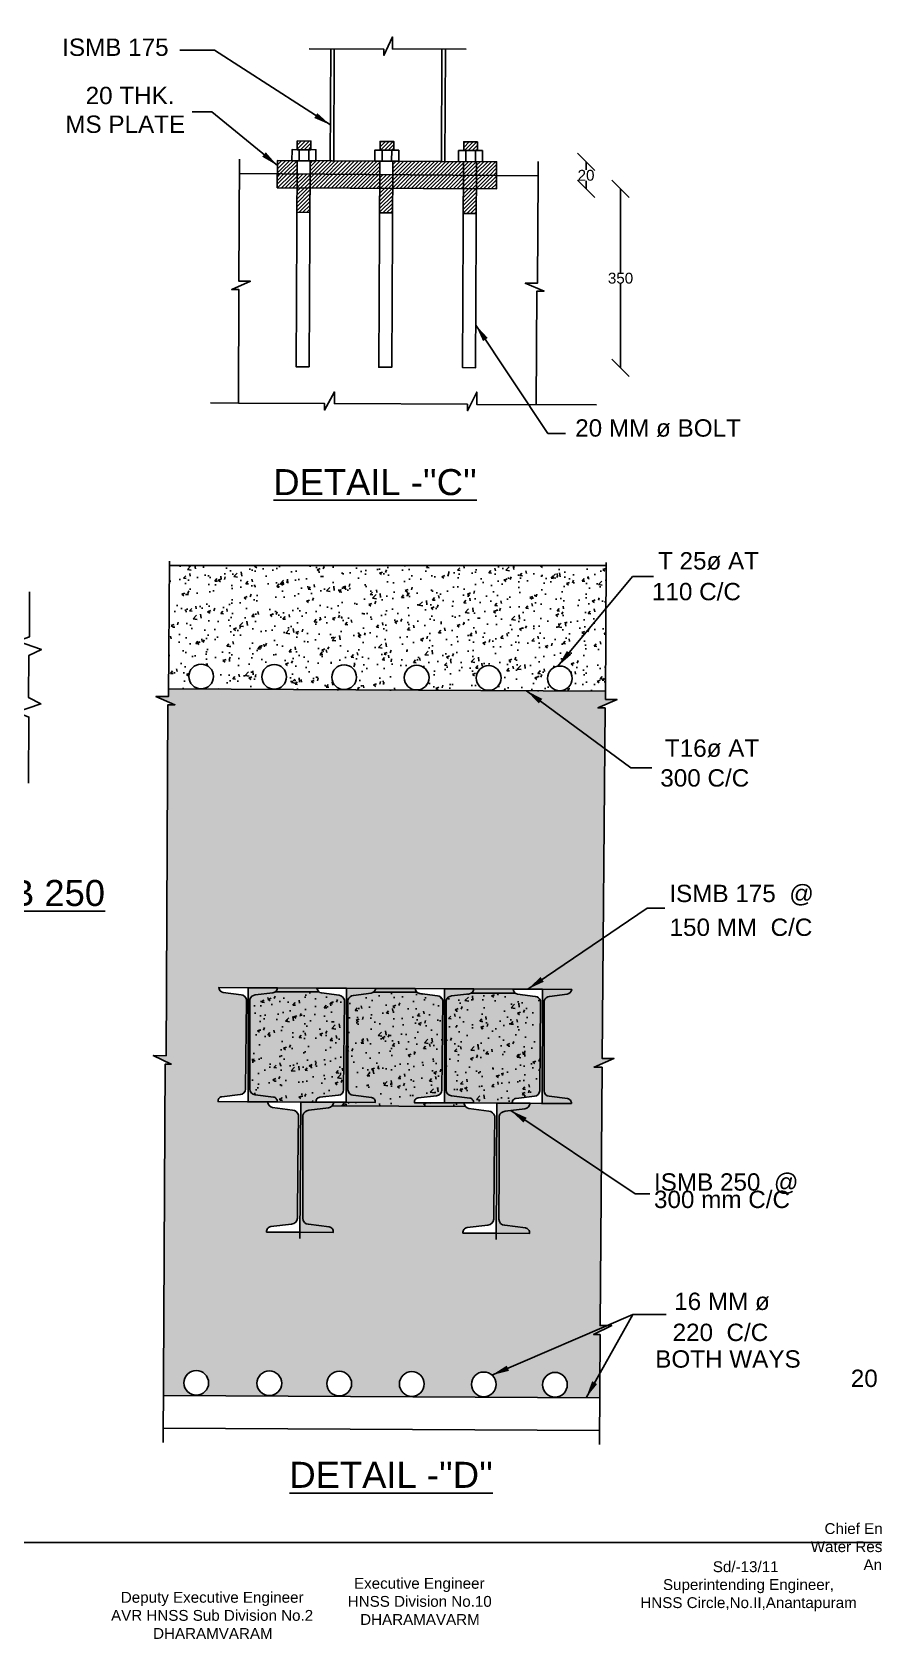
# Model space of a CAD drawing. Header units: millimetres. Extents: x -6546240 to -6538541, y 11661302 to 11667058.
# Drawn here: x -6543210 to -6541270, y 11661302 to 11665008 of the extents above; entities that cross this region are included whole.
import ezdxf

# ---------------------------------------------------------------- set-up
doc = ezdxf.new("R2010")
doc.units = ezdxf.units.MM
doc.header["$MEASUREMENT"] = 0
doc.layers.add('DIMENSION', color=7, linetype='Continuous')
doc.layers.add('TEXT', color=7, linetype='Continuous')
doc.styles.get("Standard").update_dxf_attribs({"font": 'arial.ttf', "height": 25})
doc.dimstyles.get("Standard").update_dxf_attribs({"dimtxt": 200, "dimasz": 110, "dimexe": 0.18, "dimexo": 0.0625, "dimgap": 0.09, "dimtad": 0, "dimtih": 1, "dimtoh": 1, "dimdec": 0, "dimzin": 0, "dimdsep": 46, "dimtxsty": 'Standard', "dimblk": 'OBLIQUE', "dimcen": 0.09, "dimse1": 1, "dimse2": 1, "dimadec": 0, "dimazin": 0, "dimtfac": 1, "dimtdec": 0, "dimtofl": 0, "dimtmove": 0, "dimatfit": 3, "dimfxl": 1, "dimtolj": 1, "dimtzin": 0, "dimarcsym": 0})
pattern_1 = [(50, (0, 0), (71.72601826, -6.2752135), [7.5, -82.5]), (355, (0, 0), (-13.87513336, 75.21921337), [6, -66]), (100.4514, (5.98, -0.52), (57.85093817, 68.9439542), [6.374019, -70.1142112]), (46.1842, (0, 20), (106.72410486, -16.55190143), [11.25, -123.75]), (96.6356, (8.89, 18.62), (93.46627055, 97.4117871), [9.5610288, -105.1713]), (351.1842, (0, 20), (93.4661945, 97.4118601), [9, -99]), (21, (10, 15), (59.6907052, -40.26188907), [7.5, -82.5]), (326, (10, 15), (24.3315332, 72.5150045), [6, -66]), (71.4514, (14.974, 11.645), (84.02226286, 32.25304967), [6.374019, -70.1142112]), (37.5, (0, 0), (1.21598553, 33.289385383), [0, -65.2, 0, -67, 0, -66.25]), (7.5, (0, 0), (26.30695374, 39.44117119), [0, -38.2, 0, -63.7, 0, -25.25]), (327.5, (-22.3, 0), (53.382243617, -2.255487173), [0, -25, 0, -78, 0, -103.5]), (317.5, (-32.3, 0), (58.31861693, 10.01049823), [0, -32.5, 0, -51.8, 0, -73.5])]
pattern_2 = [(45, (0, 0), (-4.4194173824, 4.4194173824), [])]

# ---------------------------------------------------------------- blocks, each defined once
blk = doc.blocks.new('_Oblique')
at = {"color": 0, "linetype": 'ByBlock', "lineweight": -2}
blk.add_line((-0.5, -0.5), (0.5, 0.5), dxfattribs=at)
blk = doc.blocks.new('*D33')
at = {"layer": 'Defpoints', "color": 0, "transparency": 16777216}
for p in [(-6542139.2, 11664708.6), (-6542139.6, 11664645.9), (-6541933, 11664645.9)]:
    blk.add_point(p, dxfattribs=at)
at = {"layer": 'DIMENSION', "color": 0, "lineweight": -2, "transparency": 16777216}
for p, q in [((-6541933, 11664708.6), (-6541933, 11664690.1)), ((-6541933, 11664645.9), (-6541933, 11664664.4))]:
    blk.add_line(p, q, dxfattribs=at)
at = {"layer": 'DIMENSION', "color": 0, "lineweight": -2, "transparency": 16777216, "xscale": 40, "yscale": 40, "zscale": 40}
for p, rotation in [((-6541933, 11664708.6), 90), ((-6541933, 11664645.9), 270)]:
    blk.add_blockref('_Oblique', p, dxfattribs=dict(at, rotation=rotation))
at = {"layer": 'DIMENSION', "color": 0, "transparency": 16777216, "insert": (-6541933, 11664677.3), "char_height": 25, "attachment_point": 5}
blk.add_mtext('\\A1;20', dxfattribs=at)
blk = doc.blocks.new('*D34')
at = {"layer": 'Defpoints', "color": 0, "transparency": 16777216}
for p in [(-6542185.6, 11664646.2), (-6542187.8, 11664233.7), (-6541853.5, 11664233.7)]:
    blk.add_point(p, dxfattribs=at)
at = {"layer": 'DIMENSION', "color": 0, "lineweight": -2, "transparency": 16777216}
for p, q in [((-6541853.5, 11664646.2), (-6541853.5, 11664452.8)), ((-6541853.5, 11664233.7), (-6541853.5, 11664427.1))]:
    blk.add_line(p, q, dxfattribs=at)
at = {"layer": 'DIMENSION', "color": 0, "lineweight": -2, "transparency": 16777216, "xscale": 40, "yscale": 40, "zscale": 40}
for p, rotation in [((-6541853.5, 11664646.2), 90), ((-6541853.5, 11664233.7), 270)]:
    blk.add_blockref('_Oblique', p, dxfattribs=dict(at, rotation=rotation))
at = {"layer": 'DIMENSION', "color": 0, "transparency": 16777216, "insert": (-6541853.5, 11664440), "char_height": 25, "attachment_point": 5}
blk.add_mtext('\\A1;350', dxfattribs=at)

msp = doc.modelspace()

# ---------------------------------------------------------------- hatches: boundary and pattern name
at = {"layer": 'DIMENSION'}
h = msp.add_hatch(dxfattribs=at)
h.set_pattern_fill('ANSI31', color=256, scale=50, style=0)
h.set_pattern_definition(pattern_2)
h.paths.add_polyline_path([(-6542567.1, 11664756.4), (-6542598.6, 11664756.6), (-6542598.7, 11664736.5), (-6542567.2, 11664736.4)])
h = msp.add_hatch(dxfattribs=at)
h.set_pattern_fill('ANSI31', color=256, scale=50, style=0)
h.set_pattern_definition(pattern_2)
h.paths.add_polyline_path([(-6542376.2, 11664755.4), (-6542407.7, 11664755.6), (-6542407.9, 11664735.5), (-6542376.3, 11664735.3)])
h = msp.add_hatch(dxfattribs=at)
h.set_pattern_fill('ANSI31', color=256, scale=50, style=0)
h.set_pattern_definition(pattern_2)
h.paths.add_polyline_path([(-6542183.3, 11664754.4), (-6542214.8, 11664754.6), (-6542214.9, 11664734.5), (-6542183.4, 11664734.3)])
h = msp.add_hatch(dxfattribs=at)
h.set_pattern_fill('ANSI31', color=256, scale=50, style=0)
h.set_pattern_definition(pattern_2)
h.paths.add_polyline_path([(-6542139.2, 11664708.6), (-6542185.2, 11664708.8), (-6542185.4, 11664677.2), (-6542139.4, 11664676.9)])
h.paths.add_polyline_path([(-6542185.4, 11664677.2), (-6542215.4, 11664677.5), (-6542215.5, 11664646.3), (-6542185.6, 11664646.2)])
h.paths.add_polyline_path([(-6542215.4, 11664677.5), (-6542378.4, 11664678.7), (-6542378.5, 11664647.2), (-6542215.5, 11664646.3)])
h.paths.add_polyline_path([(-6542378.4, 11664678.7), (-6542408.3, 11664678.9), (-6542408.5, 11664647.4), (-6542378.5, 11664647.2)])
h.paths.add_polyline_path([(-6542408.3, 11664678.9), (-6542569.2, 11664680.1), (-6542569.4, 11664648.2), (-6542408.5, 11664647.4)])
h.paths.add_polyline_path([(-6542569.2, 11664680.1), (-6542599.2, 11664680.3), (-6542599.3, 11664648.4), (-6542569.4, 11664648.2)])
h.paths.add_polyline_path([(-6542599.2, 11664680.3), (-6542644.5, 11664680.6), (-6542644.7, 11664648.6), (-6542599.3, 11664648.4)])
h = msp.add_hatch(dxfattribs=at)
h.set_pattern_fill('ANSI31', color=256, scale=50, style=0)
h.set_pattern_definition(pattern_2)
h.paths.add_polyline_path([(-6542599, 11664711), (-6542610.8, 11664711.1), (-6542644.3, 11664711.2), (-6542644.5, 11664680.6), (-6542599.2, 11664680.3)])
h.paths.add_polyline_path([(-6542408.1, 11664710), (-6542419.9, 11664710.1), (-6542569.1, 11664710.8), (-6542569.2, 11664680.1), (-6542408.3, 11664678.9)])
h = msp.add_hatch(dxfattribs=at)
h.set_pattern_fill('ANSI31', color=256, scale=50, style=0)
h.set_pattern_definition(pattern_2)
h.paths.add_polyline_path([(-6542215.2, 11664709), (-6542227, 11664709), (-6542378.2, 11664709.8), (-6542378.4, 11664678.7), (-6542215.4, 11664677.5)])
h = msp.add_hatch(dxfattribs=at)
h.set_pattern_fill('ANSI31', color=256, scale=50, style=0)
h.set_pattern_definition(pattern_2)
h.paths.add_polyline_path([(-6542139.4, 11664676.9), (-6542185.4, 11664677.2), (-6542185.6, 11664646.2), (-6542139.6, 11664645.9)])
h.paths.add_polyline_path([(-6542185.2, 11664708.8), (-6542215.2, 11664709), (-6542215.4, 11664677.5), (-6542185.4, 11664677.2)])
h = msp.add_hatch(dxfattribs=at)
h.set_pattern_fill('ANSI31', color=256, scale=50, style=0)
h.set_pattern_definition(pattern_2)
h.paths.add_polyline_path([(-6542569.4, 11664648.2), (-6542599.3, 11664648.4), (-6542599.6, 11664592.2), (-6542569.7, 11664592)])
h.paths.add_polyline_path([(-6542378.5, 11664647.2), (-6542408.5, 11664647.4), (-6542408.8, 11664590.6), (-6542378.8, 11664590.5)])
h.paths.add_polyline_path([(-6542185.6, 11664646.2), (-6542215.5, 11664646.3), (-6542215.8, 11664589.6), (-6542185.9, 11664589.4)])
h = msp.add_hatch(dxfattribs=at)
h.set_pattern_fill('AR-CONC', color=256, scale=10, style=0)
h.set_pattern_definition(pattern_1)
h.paths.add_polyline_path([(-6541886.4, 11663777.7), (-6542893.5, 11663777.7), (-6542895, 11663492.9), (-6541888, 11663487.6)])
h.paths.add_polyline_path([(-6542294.8, 11663518.9, -1), (-6542351.9, 11663518.9, -1)], flags=16)
h.paths.add_polyline_path([(-6542128.8, 11663518.1, -1), (-6542185.9, 11663518.1, -1)], flags=16)
h.paths.add_polyline_path([(-6542462, 11663519.8, -1), (-6542519.1, 11663519.8, -1)], flags=16)
h.paths.add_polyline_path([(-6541964.9, 11663517.2, -1), (-6542021.9, 11663517.2, -1)], flags=16)
h.paths.add_polyline_path([(-6542623.2, 11663520.7, -1), (-6542680.3, 11663520.7, -1)], flags=16)
h.paths.add_polyline_path([(-6542791.6, 11663521.6, -1), (-6542848.7, 11663521.6, -1)], flags=16)
h = msp.add_hatch(dxfattribs=at)
h.set_pattern_fill('AR-CONC', color=0, scale=0.5, style=0)
h.set_pattern_definition([(50, (0, 0), (3.586300913, -0.3137606749), [0.375, -4.125]), (355, (0, 0), (-0.6937566681, 3.7609606685), [0.3, -3.3]), (100.4514, (0.299, -0.026), (2.8925469086, 3.4471977103), [0.31870095, -3.50571056]), (46.1842, (0, 1), (5.3362052431, -0.8275950716), [0.5625, -6.1875]), (96.6356, (0.4447, 0.931), (4.6733135277, 4.8705893545), [0.47805144, -5.258565]), (351.1842, (0, 1), (4.6733097257, 4.8705930046), [0.45, -4.95]), (21, (0.5, 0.75), (2.9845352606, -2.0130944533), [0.375, -4.125]), (326, (0.5, 0.75), (1.2165766596, 3.6257502252), [0.3, -3.3]), (71.4514, (0.7487, 0.5822), (4.2011131429, 1.61265248355), [0.31870095, -3.50571056]), (37.5, (0, 0), (0.06079927659, 1.66446926916), [0, -3.26, 0, -3.35, 0, -3.3125]), (7.5, (0, 0), (1.3153476872, 1.9720585594), [0, -1.91, 0, -3.185, 0, -1.2625]), (327.5, (-1.115, 0), (2.66911218086, -0.11277435867), [0, -1.25, 0, -3.9, 0, -5.175]), (317.5, (-1.615, 0), (2.9159308467, 0.50052491166), [0, -1.625, 0, -2.59, 0, -3.675])])
h.paths.add_polyline_path([(-6541889.1, 11663448.9), (-6541905.6, 11663449), (-6541861.3, 11663468.6), (-6541888.1, 11663468.7), (-6541888, 11663487.6), (-6542895, 11663492.9), (-6542895.1, 11663475.6), (-6542924.4, 11663475.7), (-6542880.5, 11663456.3), (-6542896.9, 11663456.4), (-6542901.2, 11662647), (-6542930.8, 11662647.2), (-6542889.3, 11662627.5), (-6542903.1, 11662627.6), (-6542907.1, 11661863.2), (-6541901.5, 11661857.9), (-6541900.7, 11662003.8), (-6541915.7, 11662003.9), (-6541873.7, 11662024.4), (-6541900.7, 11662024.5), (-6541896.2, 11662620.4), (-6541914.4, 11662620.5), (-6541868.6, 11662640.5), (-6541896.1, 11662640.6)])
h.paths.add_polyline_path([(-6542718.1, 11662569.6, -0.396081), (-6542730.1, 11662557.1), (-6542772.6, 11662552.2, 0.419844), (-6542781.3, 11662541), (-6542712.2, 11662540.6), (-6542711.6, 11662803.8), (-6542712.1, 11662803.8), (-6542779.5, 11662804.2, 0.319796), (-6542769.1, 11662792.8), (-6542728.2, 11662787.4, -0.288413), (-6542716, 11662777.2)], flags=16)
h.paths.add_polyline_path([(-6542258.8, 11662801.4), (-6542191.4, 11662801.1), (-6542101.3, 11662800.6), (-6542033.2, 11662800.2), (-6541965.8, 11662799.9, -0.319796), (-6541976.4, 11662788.6), (-6542017.3, 11662783.6, 0.288413), (-6542029.7, 11662773.6), (-6542029.7, 11662566, 0.359463), (-6542019.5, 11662553.5), (-6541975.4, 11662547.9, -0.419844), (-6541966.9, 11662536.7), (-6542034.6, 11662537), (-6542062, 11662537.2, -0.319629), (-6542073.8, 11662524.5), (-6542119.7, 11662519, 0.288413), (-6542133.6, 11662507.7), (-6542133.6, 11662384.5), (-6542133.7, 11662269.9, 0.359463), (-6542122.2, 11662256), (-6542072.8, 11662249.7, -0.419844), (-6542063.2, 11662237.1), (-6542140, 11662237.5), (-6542216.7, 11662237.9, -0.419844), (-6542207, 11662250.4), (-6542157.6, 11662256.2, 0.359463), (-6542145.9, 11662270), (-6542144.8, 11662384.6), (-6542143.5, 11662507.8, 0.288413), (-6542157.2, 11662519.2), (-6542203, 11662525.2, -0.156006), (-6542210.9, 11662529.7), (-6542518.3, 11662531.3, -0.156006), (-6542526.3, 11662526.9), (-6542572.2, 11662521.4, 0.288413), (-6542586, 11662510.1), (-6542586.1, 11662386.9), (-6542586.1, 11662272.3, 0.359463), (-6542574.6, 11662258.4), (-6542525.2, 11662252.1, -0.419844), (-6542515.7, 11662239.5), (-6542592.4, 11662239.9), (-6542669.2, 11662240.3, -0.419844), (-6542659.4, 11662252.8), (-6542610, 11662258.6, 0.359463), (-6542598.4, 11662272.4), (-6542597.2, 11662387), (-6542595.9, 11662510.2, 0.288413), (-6542609.7, 11662521.6), (-6542655.5, 11662527.6, -0.319796), (-6542667.2, 11662540.4), (-6542590.8, 11662540), (-6542555.2, 11662539.8, -0.419575), (-6542546.5, 11662551), (-6542502.4, 11662556.1, 0.359463), (-6542492, 11662568.4), (-6542489.9, 11662776, 0.288413), (-6542502.1, 11662786.2), (-6542543, 11662791.6, -0.319796), (-6542553.5, 11662803), (-6542485.3, 11662802.6), (-6542417.9, 11662802.3), (-6542326.9, 11662801.8)], flags=16)
h.paths.add_polyline_path([(-6542306.2, 11661889.8, -1), (-6542363.2, 11661889.8, -1)], flags=16)
h.paths.add_polyline_path([(-6542140.2, 11661888.9, -1), (-6542197.2, 11661888.9, -1)], flags=16)
h.paths.add_polyline_path([(-6542473.4, 11661890.7, -1), (-6542530.4, 11661890.7, -1)], flags=16)
h.paths.add_polyline_path([(-6541976.2, 11661888, -1), (-6542033.3, 11661888, -1)], flags=16)
h.paths.add_polyline_path([(-6542634.6, 11661891.5, -1), (-6542691.6, 11661891.5, -1)], flags=16)
h.paths.add_polyline_path([(-6542803, 11661892.4, -1), (-6542860, 11661892.4, -1)], flags=16)
h = msp.add_hatch(dxfattribs=at)
h.set_pattern_fill('AR-CONC', color=256, scale=0.2, style=0)
h.set_pattern_definition([(50, (0, 0), (1.4345203652, -0.12550426997), [0.15, -1.65]), (355, (0, 0), (-0.27750266723, 1.5043842674), [0.12, -1.32]), (100.4514, (0.1195, -0.0105), (1.15701876343, 1.37887908412), [0.12748038, -1.402284224]), (46.1842, (0, 0.4), (2.13448209725, -0.33103802866), [0.225, -2.475]), (96.6356, (0.1779, 0.3724), (1.8693254111, 1.9482357418), [0.191220576, -2.103426]), (351.1842, (0, 0.4), (1.86932389027, 1.94823720185), [0.18, -1.98]), (21, (0.2, 0.3), (1.19381410424, -0.80523778133), [0.15, -1.65]), (326, (0.2, 0.3), (0.48663066384, 1.4503000901), [0.12, -1.32]), (71.4514, (0.2995, 0.2329), (1.68044525716, 0.64506099342), [0.12748038, -1.402284224]), (37.5, (0, 0), (0.024319710635, 0.665787707663), [0, -1.304, 0, -1.34, 0, -1.325]), (7.5, (0, 0), (0.526139074884, 0.788823423765), [0, -0.764, 0, -1.274, 0, -0.505]), (327.5, (-0.446, 0), (1.067644872345, -0.045109743469), [0, -0.5, 0, -1.56, 0, -2.07]), (317.5, (-0.646, 0), (1.166372338685, 0.200209964665), [0, -0.65, 0, -1.036, 0, -1.47])])
h.paths.add_polyline_path([(-6541889.1, 11663448.9), (-6541905.6, 11663449), (-6541861.3, 11663468.6), (-6541888.1, 11663468.7), (-6541888, 11663487.6), (-6542895, 11663492.9), (-6542895.1, 11663475.6), (-6542924.4, 11663475.7), (-6542880.5, 11663456.3), (-6542896.9, 11663456.4), (-6542901.2, 11662647), (-6542930.8, 11662647.2), (-6542889.3, 11662627.5), (-6542903.1, 11662627.6), (-6542907.1, 11661863.2), (-6541901.5, 11661857.9), (-6541900.7, 11662003.8), (-6541915.7, 11662003.9), (-6541873.7, 11662024.4), (-6541900.7, 11662024.5), (-6541896.2, 11662620.4), (-6541914.4, 11662620.5), (-6541868.6, 11662640.5), (-6541896.1, 11662640.6)])
h.paths.add_polyline_path([(-6542718.1, 11662569.6, -0.396081), (-6542730.1, 11662557.1), (-6542772.6, 11662552.2, 0.419844), (-6542781.3, 11662541), (-6542712.2, 11662540.6), (-6542711.6, 11662803.8), (-6542712.1, 11662803.8), (-6542779.5, 11662804.2, 0.319796), (-6542769.1, 11662792.8), (-6542728.2, 11662787.4, -0.288413), (-6542716, 11662777.2)], flags=16)
h.paths.add_polyline_path([(-6542553.5, 11662803, 0.319796), (-6542543, 11662791.6), (-6542502.1, 11662786.2, -0.288413), (-6542489.9, 11662776), (-6542492, 11662568.4, -0.396081), (-6542504, 11662555.9), (-6542546.5, 11662551, 0.419575), (-6542555.2, 11662539.8), (-6542514.4, 11662539.6, -0.000151), (-6542514.4, 11662539.6), (-6542514.4, 11662539.6), (-6542514.4, 11662539.6), (-6542514.4, 11662539.6), (-6542486.1, 11662539.4), (-6542485.5, 11662802.6), (-6542486.1, 11662802.6)], flags=16)
h.paths.add_polyline_path([(-6542326.9, 11662801.8, 0.319796), (-6542316.5, 11662790.4), (-6542275.6, 11662785, -0.288413), (-6542263.3, 11662774.8), (-6542265.5, 11662567.2, -0.396081), (-6542277.5, 11662554.7), (-6542320, 11662549.8, 0.419844), (-6542328.6, 11662538.6), (-6542259.6, 11662538.2), (-6542259, 11662801.4), (-6542259.5, 11662801.4)], flags=16)
h.paths.add_polyline_path([(-6542039.9, 11662566, -0.396081), (-6542051.9, 11662553.5), (-6542094.4, 11662548.6, 0.419575), (-6542103.1, 11662537.4), (-6542062, 11662537.2, -0.000151), (-6542062, 11662537.2), (-6542062, 11662537.2), (-6542062, 11662537.2), (-6542062, 11662537.2), (-6542034, 11662537), (-6542033.4, 11662800.2), (-6542033.9, 11662800.2), (-6542101.3, 11662800.6, 0.319796), (-6542090.9, 11662789.2), (-6542050, 11662783.8, -0.288413), (-6542037.7, 11662773.6)], flags=16)
h.paths.add_polyline_path([(-6542214.8, 11662538), (-6542138.4, 11662537.6), (-6542140, 11662237.5), (-6542216.7, 11662237.9, -0.419844), (-6542207, 11662250.4), (-6542157.6, 11662256.2, 0.359463), (-6542145.9, 11662270), (-6542144.8, 11662384.6), (-6542143.5, 11662507.8, 0.288413), (-6542157.2, 11662519.2), (-6542203, 11662525.2, -0.319796)], flags=16)
h.paths.add_polyline_path([(-6542590.8, 11662540), (-6542592.4, 11662239.9), (-6542669.2, 11662240.3, -0.419844), (-6542659.4, 11662252.8), (-6542610, 11662258.6, 0.359463), (-6542598.4, 11662272.4), (-6542597.2, 11662387), (-6542595.9, 11662510.2, 0.288413), (-6542609.7, 11662521.6), (-6542655.5, 11662527.6, -0.319796), (-6542667.2, 11662540.4)], flags=16)
h.paths.add_polyline_path([(-6542306.2, 11661889.8, -1), (-6542363.2, 11661889.8, -1)], flags=16)
h.paths.add_polyline_path([(-6542473.4, 11661890.7, -1), (-6542530.4, 11661890.7, -1)], flags=16)
h.paths.add_polyline_path([(-6542140.2, 11661888.9, -1), (-6542197.2, 11661888.9, -1)], flags=16)
h.paths.add_polyline_path([(-6542634.6, 11661891.5, -1), (-6542691.6, 11661891.5, -1)], flags=16)
h.paths.add_polyline_path([(-6541976.2, 11661888, -1), (-6542033.3, 11661888, -1)], flags=16)
h.paths.add_polyline_path([(-6542803, 11661892.4, -1), (-6542860, 11661892.4, -1)], flags=16)
h = msp.add_hatch(dxfattribs=at)
h.set_pattern_fill('AR-CONC', color=256, scale=500, style=0)
h.set_pattern_definition([(50, (0, 0), (3586.3009, -313.7607), [375, -4125]), (355, (0, 0), (-693.7567, 3760.9607), [300, -3300]), (100.4514, (299, -26), (2892.5469, 3447.1977), [318.70095, -3505.7106]), (46.1842, (0, 1000), (5336.2052, -827.595), [562.5, -6187.5]), (96.6356, (444.7, 931), (4673.3135, 4870.5894), [478.0514, -5258.565]), (351.1842, (0, 1000), (4673.3097, 4870.593), [450, -4950]), (21, (500, 750), (2984.53526, -2013.09445), [375, -4125]), (326, (500, 750), (1216.5767, 3625.7502), [300, -3300]), (71.4514, (748.7, 582.2), (4201.1131, 1612.6525), [318.70095, -3505.7106]), (37.5, (0, 0), (60.79928, 1664.46927), [0, -3260, 0, -3350, 0, -3312.5]), (7.5, (0, 0), (1315.34769, 1972.05856), [0, -1910, 0, -3185, 0, -1262.5]), (327.5, (-1115, 0), (2669.11218, -112.77436), [0, -1250, 0, -3900, 0, -5175]), (317.5, (-1615, 0), (2915.93085, 500.5249), [0, -1625, 0, -2590, 0, -3675])])
h.paths.add_polyline_path([(-6541889.1, 11663448.9), (-6541905.6, 11663449), (-6541861.3, 11663468.6), (-6541888.1, 11663468.7), (-6541888, 11663487.6), (-6542895, 11663492.9), (-6542895.1, 11663475.6), (-6542924.4, 11663475.7), (-6542880.5, 11663456.3), (-6542896.9, 11663456.4), (-6542901.2, 11662647), (-6542930.8, 11662647.2), (-6542889.3, 11662627.5), (-6542903.1, 11662627.6), (-6542907.1, 11661863.2), (-6541901.5, 11661857.9), (-6541900.7, 11662003.8), (-6541915.7, 11662003.9), (-6541873.7, 11662024.4), (-6541900.7, 11662024.5), (-6541896.2, 11662620.4), (-6541914.4, 11662620.5), (-6541868.6, 11662640.5), (-6541896.1, 11662640.6)])
h.paths.add_polyline_path([(-6542326.9, 11662801.8), (-6542258.8, 11662801.4), (-6542191.4, 11662801.1), (-6542101.3, 11662800.6), (-6542033.2, 11662800.2), (-6541965.8, 11662799.9, -0.319796), (-6541976.4, 11662788.6), (-6542017.3, 11662783.6, 0.288413), (-6542029.7, 11662773.6), (-6542029.7, 11662566, 0.396081), (-6542017.8, 11662553.3), (-6541975.4, 11662547.9, -0.419844), (-6541966.9, 11662536.7), (-6542034.6, 11662537), (-6542062, 11662537.2, -0.319629), (-6542073.8, 11662524.5), (-6542119.7, 11662519, 0.288413), (-6542133.6, 11662507.7), (-6542133.6, 11662384.5), (-6542133.7, 11662269.9, 0.396081), (-6542120.4, 11662255.8), (-6542072.8, 11662249.7, -0.419844), (-6542063.2, 11662237.1), (-6542140, 11662237.5), (-6542216.7, 11662237.9, -0.419844), (-6542207, 11662250.4), (-6542159.4, 11662256, 0.396081), (-6542145.9, 11662270), (-6542144.8, 11662384.6), (-6542143.5, 11662507.8, 0.288413), (-6542157.2, 11662519.2), (-6542203, 11662525.2, -0.156006), (-6542210.9, 11662529.7), (-6542518.3, 11662531.3, -0.156006), (-6542526.3, 11662526.9), (-6542572.2, 11662521.4, 0.288413), (-6542586, 11662510.1), (-6542586.1, 11662386.9), (-6542586.1, 11662272.3, 0.396081), (-6542572.8, 11662258.2), (-6542525.2, 11662252.1, -0.419844), (-6542515.7, 11662239.5), (-6542592.4, 11662239.9), (-6542669.2, 11662240.3, -0.419844), (-6542659.4, 11662252.8), (-6542611.8, 11662258.4, 0.396081), (-6542598.4, 11662272.4), (-6542597.2, 11662387), (-6542595.9, 11662510.2, 0.288413), (-6542609.7, 11662521.6), (-6542655.5, 11662527.6, -0.319629), (-6542667.2, 11662540.4), (-6542712.8, 11662540.6), (-6542781.3, 11662541, -0.419844), (-6542772.6, 11662552.2), (-6542730.1, 11662557.1, 0.396081), (-6542718.1, 11662569.6), (-6542716, 11662777.2, 0.288413), (-6542728.2, 11662787.4), (-6542769.1, 11662792.8, -0.319796), (-6542779.5, 11662804.2), (-6542711.4, 11662803.8), (-6542644, 11662803.4), (-6542553.5, 11662803), (-6542485.3, 11662802.6), (-6542417.9, 11662802.3)], flags=16)
h.paths.add_polyline_path([(-6542306.2, 11661889.8, -1), (-6542363.2, 11661889.8, -1)], flags=16)
h.paths.add_polyline_path([(-6542473.4, 11661890.7, -1), (-6542530.4, 11661890.7, -1)], flags=16)
h.paths.add_polyline_path([(-6542140.2, 11661888.9, -1), (-6542197.2, 11661888.9, -1)], flags=16)
h.paths.add_polyline_path([(-6542634.6, 11661891.5, -1), (-6542691.6, 11661891.5, -1)], flags=16)
h.paths.add_polyline_path([(-6541976.2, 11661888, -1), (-6542033.3, 11661888, -1)], flags=16)
h.paths.add_polyline_path([(-6542803, 11661892.4, -1), (-6542860, 11661892.4, -1)], flags=16)
h = msp.add_hatch(dxfattribs=at)
h.set_pattern_fill('AR-CONC', color=256, scale=10, style=0)
h.set_pattern_definition(pattern_1)
h.paths.add_polyline_path([(-6541889.1, 11663448.9), (-6541905.6, 11663449), (-6541861.3, 11663468.6), (-6541888.1, 11663468.7), (-6541888, 11663487.6), (-6542895, 11663492.9), (-6542895.1, 11663475.6), (-6542924.4, 11663475.7), (-6542880.5, 11663456.3), (-6542896.9, 11663456.4), (-6542901.2, 11662647), (-6542930.8, 11662647.2), (-6542889.3, 11662627.5), (-6542903.1, 11662627.6), (-6542907.1, 11661863.2), (-6541901.5, 11661857.9), (-6541900.7, 11662003.8), (-6541915.7, 11662003.9), (-6541873.7, 11662024.4), (-6541900.7, 11662024.5), (-6541896.2, 11662620.4), (-6541914.4, 11662620.5), (-6541868.6, 11662640.5), (-6541896.1, 11662640.6)])
h.paths.add_polyline_path([(-6542326.9, 11662801.8), (-6542258.8, 11662801.4), (-6542191.4, 11662801.1), (-6542101.3, 11662800.6), (-6542033.2, 11662800.2), (-6541965.8, 11662799.9, -0.319796), (-6541976.4, 11662788.6), (-6542017.3, 11662783.6, 0.288413), (-6542029.7, 11662773.6), (-6542029.7, 11662566, 0.396081), (-6542017.8, 11662553.3), (-6541975.4, 11662547.9, -0.419844), (-6541966.9, 11662536.7), (-6542034.6, 11662537), (-6542062, 11662537.2, -0.319629), (-6542073.8, 11662524.5), (-6542119.7, 11662519, 0.288413), (-6542133.6, 11662507.7), (-6542133.6, 11662384.5), (-6542133.7, 11662269.9, 0.396081), (-6542120.4, 11662255.8), (-6542072.8, 11662249.7, -0.419844), (-6542063.2, 11662237.1), (-6542140, 11662237.5), (-6542216.7, 11662237.9, -0.419844), (-6542207, 11662250.4), (-6542159.4, 11662256, 0.396081), (-6542145.9, 11662270), (-6542144.8, 11662384.6), (-6542143.5, 11662507.8, 0.288413), (-6542157.2, 11662519.2), (-6542203, 11662525.2, -0.156006), (-6542210.9, 11662529.7), (-6542518.3, 11662531.3, -0.156006), (-6542526.3, 11662526.9), (-6542572.2, 11662521.4, 0.288413), (-6542586, 11662510.1), (-6542586.1, 11662386.9), (-6542586.1, 11662272.3, 0.396081), (-6542572.8, 11662258.2), (-6542525.2, 11662252.1, -0.419844), (-6542515.7, 11662239.5), (-6542592.4, 11662239.9), (-6542669.2, 11662240.3, -0.419844), (-6542659.4, 11662252.8), (-6542611.8, 11662258.4, 0.396081), (-6542598.4, 11662272.4), (-6542597.2, 11662387), (-6542595.9, 11662510.2, 0.288413), (-6542609.7, 11662521.6), (-6542655.5, 11662527.6, -0.319629), (-6542667.2, 11662540.4), (-6542712.8, 11662540.6), (-6542781.3, 11662541, -0.419844), (-6542772.6, 11662552.2), (-6542730.1, 11662557.1, 0.396081), (-6542718.1, 11662569.6), (-6542716, 11662777.2, 0.288413), (-6542728.2, 11662787.4), (-6542769.1, 11662792.8, -0.319796), (-6542779.5, 11662804.2), (-6542711.4, 11662803.8), (-6542644, 11662803.4), (-6542553.5, 11662803), (-6542485.3, 11662802.6), (-6542417.9, 11662802.3)], flags=16)
h.paths.add_polyline_path([(-6542306.2, 11661889.8, -1), (-6542363.2, 11661889.8, -1)], flags=16)
h.paths.add_polyline_path([(-6542473.4, 11661890.7, -1), (-6542530.4, 11661890.7, -1)], flags=16)
h.paths.add_polyline_path([(-6542140.2, 11661888.9, -1), (-6542197.2, 11661888.9, -1)], flags=16)
h.paths.add_polyline_path([(-6542634.6, 11661891.5, -1), (-6542691.6, 11661891.5, -1)], flags=16)
h.paths.add_polyline_path([(-6541976.2, 11661888, -1), (-6542033.3, 11661888, -1)], flags=16)
h.paths.add_polyline_path([(-6542803, 11661892.4, -1), (-6542860, 11661892.4, -1)], flags=16)
h = msp.add_hatch(dxfattribs=at)
h.set_pattern_fill('AR-CONC', color=256, scale=10, style=0)
h.set_pattern_definition(pattern_1)
h.paths.add_polyline_path([(-6542489.9, 11662776, 0.288413), (-6542502.1, 11662786.2), (-6542543, 11662791.6, -0.112215), (-6542548.4, 11662794), (-6542649.2, 11662794.6, -0.112287), (-6542654.6, 11662792.2), (-6542695.5, 11662787.2, 0.288413), (-6542707.9, 11662777.2), (-6542707.9, 11662569.6, 0.396081), (-6542696, 11662556.9), (-6542653.6, 11662551.5, -0.419575), (-6542645.1, 11662540.3), (-6542590.8, 11662540), (-6542555.2, 11662539.8, -0.419575), (-6542546.5, 11662551), (-6542504, 11662555.9, 0.396081), (-6542492, 11662568.4)])
h = msp.add_hatch(dxfattribs=at)
h.set_pattern_fill('AR-CONC', color=256, scale=10, style=0)
h.set_pattern_definition(pattern_1)
h.paths.add_polyline_path([(-6542263.3, 11662774.8, 0.288413), (-6542275.6, 11662785), (-6542316.5, 11662790.4, -0.123464), (-6542322.3, 11662793.2), (-6542422.8, 11662793.6, -0.022287), (-6542423.7, 11662792.9, -0.097509), (-6542428.5, 11662791), (-6542469.4, 11662786, 0.288413), (-6542481.8, 11662776), (-6542481.8, 11662568.4, 0.396081), (-6542470, 11662555.7), (-6542427.5, 11662550.3, -0.419844), (-6542419, 11662539.1), (-6542486.7, 11662539.4), (-6542514.4, 11662539.6, -0.155851), (-6542518.3, 11662531.3), (-6542210.9, 11662529.7, -0.155851), (-6542214.8, 11662538), (-6542260.2, 11662538.2), (-6542328.6, 11662538.6, -0.419844), (-6542320, 11662549.8), (-6542277.5, 11662554.7, 0.396081), (-6542265.5, 11662567.2)])
h = msp.add_hatch(dxfattribs=at)
h.set_pattern_fill('AR-CONC', color=256, scale=10, style=0)
h.set_pattern_definition(pattern_1)
h.paths.add_polyline_path([(-6542037.7, 11662773.6, 0.288413), (-6542050, 11662783.8), (-6542090.9, 11662789.2, -0.099833), (-6542095.7, 11662791.3), (-6542197.6, 11662791.5, -0.089096), (-6542201.9, 11662789.8), (-6542242.9, 11662784.8, 0.288413), (-6542255.2, 11662774.8), (-6542255.3, 11662567.2, 0.396081), (-6542243.4, 11662554.5), (-6542201, 11662549.1, -0.419575), (-6542192.4, 11662537.9), (-6542138.4, 11662537.6), (-6542103.1, 11662537.4, -0.419575), (-6542094.4, 11662548.6), (-6542051.9, 11662553.5, 0.396081), (-6542039.9, 11662566)])

# ---------------------------------------------------------------- linework, layer by layer
at = {"layer": 'Defpoints', "color": 0}
for points in [[(-6542570.9, 11664969), (-6542399, 11664968.1), (-6542399.1, 11664954), (-6542379.4, 11664996.7), (-6542379.5, 11664969), (-6542209.3, 11664968.1)], [(-6542521.3, 11664968.7), (-6542522.7, 11664710.6)], [(-6542513.3, 11664968.7), (-6542514.7, 11664710.6)], [(-6542265.1, 11664967.4), (-6542266.5, 11664709.2)], [(-6542257.1, 11664967.3), (-6542258.5, 11664709.2)], [(-6542731.6, 11664714.6), (-6542733.1, 11664433.2), (-6542706.8, 11664433), (-6542749.6, 11664413.7), (-6542733.2, 11664413.7), (-6542734.5, 11664152), (-6542798.6, 11664152.4)], [(-6542731.7, 11664681.3), (-6542043.7, 11664676.2), (-6542043.5, 11664709.5)], [(-6542599, 11664711), (-6542601.5, 11664235.9), (-6542571.6, 11664235.7), (-6542569.1, 11664710.8)], [(-6542408.1, 11664710), (-6542410.7, 11664234.9), (-6542380.7, 11664234.7), (-6542378.2, 11664709.8)], [(-6542215.2, 11664709), (-6542217.7, 11664233.9), (-6542187.8, 11664233.7), (-6542185.2, 11664708.8)], [(-6542043.7, 11664676.2), (-6542045, 11664428.4), (-6542073, 11664428.5), (-6542029.6, 11664410.3), (-6542046.3, 11664410.4), (-6542047.7, 11664148.4)], [(-6542599.6, 11664592.2), (-6542569.7, 11664592)], [(-6542408.8, 11664590.6), (-6542378.8, 11664590.5)], [(-6542215.8, 11664589.6), (-6542185.9, 11664589.4)], [(-6542734.5, 11664152), (-6542535.7, 11664151), (-6542535.8, 11664136.1), (-6542513, 11664178), (-6542513.2, 11664150.9), (-6542206.4, 11664149.2), (-6542206.5, 11664134.3), (-6542185, 11664177.3), (-6542185.1, 11664149.1), (-6541909, 11664147.7)], [(-6542893.4, 11663787.7), (-6542895.1, 11663475.6), (-6542924.4, 11663475.7), (-6542880.5, 11663456.3), (-6542896.9, 11663456.4), (-6542901.2, 11662647), (-6542930.8, 11662647.2), (-6542889.3, 11662627.5), (-6542903.1, 11662627.6), (-6542907.7, 11661755.1)], [(-6541886.4, 11663784.2), (-6541888.1, 11663468.7), (-6541861.3, 11663468.6), (-6541905.6, 11663449), (-6541889.1, 11663448.9), (-6541896.1, 11662640.6), (-6541868.6, 11662640.5), (-6541914.4, 11662620.5), (-6541896.2, 11662620.4), (-6541900.7, 11662024.5), (-6541873.7, 11662024.4), (-6541915.7, 11662003.9), (-6541900.7, 11662003.8), (-6541902.1, 11661750.4)], [(-6543215.6, 11663717), (-6543216.1, 11663612.6), (-6543243.4, 11663603.1), (-6543188.3, 11663584), (-6543217.4, 11663570), (-6543217.9, 11663472.9), (-6543189.5, 11663458.1), (-6543246, 11663439.3), (-6543217.2, 11663427.9), (-6543218, 11663275.6)], [(-6542895, 11663492.9), (-6541888, 11663487.6)], [(-6542711.6, 11662803.8), (-6542712.2, 11662540.6)], [(-6542649.2, 11662794.6), (-6542548.4, 11662794)], [(-6542644, 11662803.4), (-6542553.5, 11662803)], [(-6542485.5, 11662802.6), (-6542486.1, 11662539.4)], [(-6542422.8, 11662793.6), (-6542322.3, 11662793.2)], [(-6542417.9, 11662802.3), (-6542326.9, 11662801.8)], [(-6542259, 11662801.4), (-6542259.6, 11662538.2)], [(-6542197.6, 11662791.5), (-6542095.7, 11662791.3)], [(-6542191.4, 11662801.1), (-6542101.3, 11662800.6)], [(-6542033.4, 11662800.2), (-6542034, 11662537)], [(-6542590.8, 11662540), (-6542592.5, 11662225.5)], [(-6542518.3, 11662531.3), (-6542210.9, 11662529.7)], [(-6542138.4, 11662537.6), (-6542140, 11662223.1)], [(-6542907.1, 11661863.2), (-6541901.5, 11661857.9)], [(-6542907.5, 11661787.8), (-6541901.9, 11661782.5)]]:
    msp.add_lwpolyline(points, dxfattribs=at)
for points in [[(-6542598.7, 11664736.5), (-6542567.2, 11664736.4), (-6542567.1, 11664756.4), (-6542598.6, 11664756.6)], [(-6542407.9, 11664735.5), (-6542376.3, 11664735.3), (-6542376.2, 11664755.4), (-6542407.7, 11664755.6)], [(-6542214.9, 11664734.5), (-6542183.4, 11664734.3), (-6542183.3, 11664754.4), (-6542214.8, 11664754.6)], [(-6542610.8, 11664711.1), (-6542555.7, 11664710.8), (-6542555.6, 11664736.3), (-6542610.6, 11664736.6)], [(-6542594.2, 11664711), (-6542571.9, 11664710.9), (-6542571.8, 11664736.4), (-6542594.1, 11664736.5)], [(-6542419.9, 11664710.1), (-6542364.9, 11664709.8), (-6542364.7, 11664735.3), (-6542419.8, 11664735.6)], [(-6542403.3, 11664710), (-6542381.1, 11664709.8), (-6542380.9, 11664735.4), (-6542403.2, 11664735.5)], [(-6542227, 11664709), (-6542171.9, 11664708.7), (-6542171.8, 11664734.3), (-6542226.8, 11664734.6)], [(-6542210.4, 11664708.9), (-6542188.1, 11664708.8), (-6542188, 11664734.3), (-6542210.2, 11664734.5)], [(-6542644.3, 11664711.2), (-6542139.2, 11664708.6), (-6542139.6, 11664645.9), (-6542644.7, 11664648.6)]]:
    msp.add_lwpolyline(points, close=True, dxfattribs=at)
for points in [[(-6542711.4, 11662803.8), (-6542779.5, 11662804.2, 0.319796), (-6542769.1, 11662792.8), (-6542728.2, 11662787.4, -0.288413), (-6542716, 11662777.2), (-6542718.1, 11662569.6, -0.396081), (-6542730.1, 11662557.1), (-6542772.6, 11662552.2, 0.419844), (-6542781.3, 11662541), (-6542713.5, 11662540.6)], [(-6542712.1, 11662803.8), (-6542644, 11662803.4, -0.319796), (-6542654.6, 11662792.2), (-6542695.5, 11662787.2, 0.288413), (-6542707.9, 11662777.2), (-6542707.9, 11662569.6, 0.396081), (-6542696, 11662556.9), (-6542653.6, 11662551.5, -0.419844), (-6542645.1, 11662540.3), (-6542712.8, 11662540.6)], [(-6542485.3, 11662802.6), (-6542553.5, 11662803, 0.319796), (-6542543, 11662791.6), (-6542502.1, 11662786.2, -0.288413), (-6542489.9, 11662776), (-6542492, 11662568.4, -0.396081), (-6542504, 11662555.9), (-6542546.5, 11662551, 0.419844), (-6542555.2, 11662539.8), (-6542487.5, 11662539.4)], [(-6542486.1, 11662802.6), (-6542417.9, 11662802.3, -0.319796), (-6542428.5, 11662791), (-6542469.4, 11662786, 0.288413), (-6542481.8, 11662776), (-6542481.8, 11662568.4, 0.396081), (-6542470, 11662555.7), (-6542427.5, 11662550.3, -0.419844), (-6542419, 11662539.1), (-6542486.7, 11662539.4)], [(-6542258.8, 11662801.4), (-6542326.9, 11662801.8, 0.319796), (-6542316.5, 11662790.4), (-6542275.6, 11662785, -0.288413), (-6542263.3, 11662774.8), (-6542265.5, 11662567.2, -0.396081), (-6542277.5, 11662554.7), (-6542320, 11662549.8, 0.419844), (-6542328.6, 11662538.6), (-6542260.9, 11662538.2)], [(-6542259.5, 11662801.4), (-6542191.4, 11662801.1, -0.319796), (-6542201.9, 11662789.8), (-6542242.9, 11662784.8, 0.288413), (-6542255.2, 11662774.8), (-6542255.3, 11662567.2, 0.396081), (-6542243.4, 11662554.5), (-6542201, 11662549.1, -0.419844), (-6542192.4, 11662537.9), (-6542260.2, 11662538.2)], [(-6542033.2, 11662800.2), (-6542101.3, 11662800.6, 0.319796), (-6542090.9, 11662789.2), (-6542050, 11662783.8, -0.288413), (-6542037.7, 11662773.6), (-6542039.9, 11662566, -0.396081), (-6542051.9, 11662553.5), (-6542094.4, 11662548.6, 0.419844), (-6542103.1, 11662537.4), (-6542035.3, 11662537)], [(-6542033.9, 11662800.2), (-6541965.8, 11662799.9, -0.319796), (-6541976.4, 11662788.6), (-6542017.3, 11662783.6, 0.288413), (-6542029.7, 11662773.6), (-6542029.7, 11662566, 0.396081), (-6542017.8, 11662553.3), (-6541975.4, 11662547.9, -0.419844), (-6541966.9, 11662536.7), (-6542034.6, 11662537)], [(-6542590.8, 11662540), (-6542667.2, 11662540.4, 0.319796), (-6542655.5, 11662527.6), (-6542609.7, 11662521.6, -0.288413), (-6542595.9, 11662510.2), (-6542597.2, 11662387), (-6542598.4, 11662272.4, -0.396081), (-6542611.8, 11662258.4), (-6542659.4, 11662252.8, 0.419844), (-6542669.2, 11662240.3), (-6542592.4, 11662239.9)], [(-6542590.8, 11662540), (-6542514.4, 11662539.6, -0.319796), (-6542526.3, 11662526.9), (-6542572.2, 11662521.4, 0.288413), (-6542586, 11662510.1), (-6542586.1, 11662386.9), (-6542586.1, 11662272.3, 0.396081), (-6542572.8, 11662258.2), (-6542525.2, 11662252.1, -0.419844), (-6542515.7, 11662239.5), (-6542592.4, 11662239.9)], [(-6542138.4, 11662537.6), (-6542214.8, 11662538, 0.319796), (-6542203, 11662525.2), (-6542157.2, 11662519.2, -0.288413), (-6542143.5, 11662507.8), (-6542144.8, 11662384.6), (-6542145.9, 11662270, -0.396081), (-6542159.4, 11662256), (-6542207, 11662250.4, 0.419844), (-6542216.7, 11662237.9), (-6542140, 11662237.5)], [(-6542138.4, 11662537.6), (-6542062, 11662537.2, -0.319796), (-6542073.8, 11662524.5), (-6542119.7, 11662519, 0.288413), (-6542133.6, 11662507.7), (-6542133.6, 11662384.5), (-6542133.7, 11662269.9, 0.396081), (-6542120.4, 11662255.8), (-6542072.8, 11662249.7, -0.419844), (-6542063.2, 11662237.1), (-6542140, 11662237.5)]]:
    msp.add_lwpolyline(points, format="xyb", dxfattribs=at)
for centre in [(-6542820.2, 11663521.6), (-6542651.8, 11663520.7), (-6542490.6, 11663519.8), (-6542323.4, 11663518.9), (-6542157.4, 11663518.1), (-6541993.4, 11663517.2), (-6542831.5, 11661892.4), (-6542663.1, 11661891.5), (-6542501.9, 11661890.7), (-6542334.7, 11661889.8), (-6542168.7, 11661888.9), (-6542004.7, 11661888)]:
    msp.add_circle(centre, 28.5, dxfattribs=at)
at = {"layer": 'DIMENSION', "color": 0}
msp.add_lwpolyline([(-6538593.3, 11661524.5), (-6546240.1, 11661524.5), (-6546240.1, 11667057.8), (-6538593.3, 11667057.8)], close=True, dxfattribs=at)
msp.add_lwpolyline([(-6542893.5, 11663777.7), (-6541886.4, 11663777.7)], dxfattribs=at)

# ---------------------------------------------------------------- texts
msp.add_text('Sd/-13/11', height=25, dxfattribs=at).set_placement((-6541640.7, 11661455.9))
at = {"layer": 'DIMENSION', "color": 0, "char_height": 25, "attachment_point": 1}
for s, insert, width in [('\\pi33.544;Chief Engineer (Projects) \\P\\pi1.7906;Water Resource Department, \\P\\pi123.41;Anantapuram', (-6541416.8, 11661568.8), 454.246), ('\\pi74.982;Executive Engineer  \\P\\pi60.58;HNSS Division No.10 \\P\\pi89.195;DHARAMAVARM ', (-6542542.8, 11661442.6), 448.599), ('\\pi54.673;Superintending Engineer, \\P\\pi2.5239;HNSS Circle,No.II,Anantapuram', (-6541810.3, 11661439.7), 498.84), ('\\pi23.414;Deputy Executive Engineer \\P\\pi0.94645;AVR HNSS Sub Division No.2 \\P\\pi97.843;DHARAMVARAM', (-6543028.8, 11661410.3), 465.894)]:
    msp.add_mtext(s, dxfattribs=dict(at, insert=insert, width=width))
at = {"layer": 'TEXT', "color": 0}
for s, height, p in [('ISMB 175 ', 40, (-6543140.6, 11664952.8)), ('20 THK.', 40, (-6543086.5, 11664841.5)), ('MS PLATE', 40, (-6543133.4, 11664775.2)), ('20 MM ø BOLT', 40, (-6541958, 11664074.7)), ("%%UDETAIL -''C''", 60, (-6542653.8, 11663939.8)), ('T 25ø AT ', 40, (-6541767.1, 11663768.3)), ('110 C/C', 40, (-6541781, 11663697.3)), ('T16ø AT ', 40, (-6541751.2, 11663336.3)), ('300 C/C', 40, (-6541761.8, 11663267.6)), ('%%USPLICING DETAIL OF ISMB 250', 60, (-6544280.7, 11662992.2)), ('ISMB 175  @ ', 40, (-6541741, 11663001.2)), ('150 MM  C/C', 40, (-6541740.5, 11662923.2)), ('ISMB 250  @ ', 40, (-6541776.4, 11662335.7)), ('300 mm C/C', 40, (-6541776.4, 11662295.6)), ('16 MM ø ', 40, (-6541729.8, 11662060.5)), ('220  C/C', 40, (-6541733.5, 11661988.9)), ('BOTH WAYS', 40, (-6541773.5, 11661927.5)), ('20 MM ø BOLT', 40, (-6541322.7, 11661882.9)), ("%%UDETAIL -''D''", 60, (-6542616.7, 11661650.3))]:
    msp.add_text(s, height=height, dxfattribs=at).set_placement(p)

# ---------------------------------------------------------------- dimensions: what is measured, and where the dimension line sits
at = {"layer": 'DIMENSION', "color": 0}
for base, p1, p2, text, picture, middle in [((-6541933, 11664645.9), (-6542139.2, 11664708.6), (-6542139.6, 11664645.9), '20', '*D33', (-6541933, 11664677.3)), ((-6541853.5, 11664233.7), (-6542185.6, 11664646.2), (-6542187.8, 11664233.7), '350', '*D34', (-6541853.5, 11664440))]:
    dim = msp.add_linear_dim(base=base, p1=p1, p2=p2, angle=90, text=text, dimstyle='Standard', override={"dimtxt": 25, "dimasz": 40, "dimarcsym": 1}, dxfattribs=at)
    dim.commit()
    dim.dimension.update_dxf_attribs({"geometry": picture, "text_midpoint": middle})

# ---------------------------------------------------------------- leaders
for points in [[(-6542522.3, 11664793.5), (-6542789.8, 11664965.8), (-6542869.5, 11664965.8)], [(-6542644.4, 11664699.9), (-6542795.6, 11664824.1), (-6542841.3, 11664824.1)], [(-6542187.2, 11664332), (-6542021, 11664082.3), (-6541980.5, 11664082.3)], [(-6541997.7, 11663545.4), (-6541826, 11663751.8), (-6541777.3, 11663751.8)], [(-6542070, 11663488.5), (-6541829.6, 11663311.1), (-6541781.4, 11663311.1)], [(-6542067.3, 11662800.4), (-6541792, 11662987.3), (-6541751.2, 11662987.3)], [(-6542106.7, 11662520.6), (-6541820, 11662328.3), (-6541785.6, 11662328.3)], [(-6542150, 11661910.4), (-6541824.8, 11662049.8), (-6541748.1, 11662049.8)], [(-6541932.9, 11661858.1), (-6541824.8, 11662049.8)]]:
    msp.add_leader(points, dimstyle='Standard', override={"dimtxt": 25, "dimasz": 40, "dimgap": 0.09, "dimtad": 0, "dimarcsym": 1}, dxfattribs=at)

doc.saveas('drawing.dxf')
